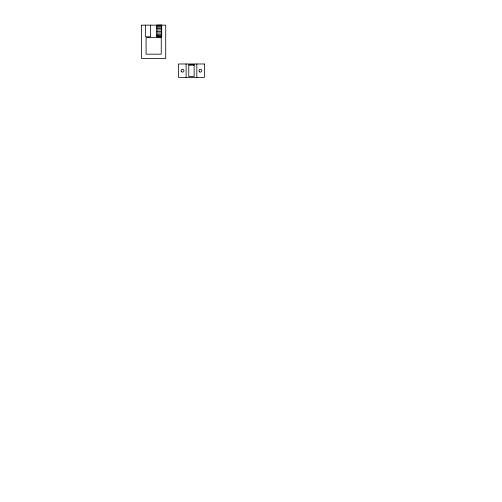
<?xml version="1.0" encoding="UTF-8"?>
<svg xmlns="http://www.w3.org/2000/svg" width="502" height="502" viewBox="0 0 502 502"><rect width="100%" height="100%" fill="white"/><g stroke="black" fill="none" stroke-linecap="round" stroke-linejoin="round"><path stroke-width="0.75" d="M156.787 25.426L161.694 25.426M156.787 26.129L161.694 26.129M156.787 27.164L161.694 27.164M156.787 28.457L161.694 28.457M156.787 29.919L161.694 29.919M156.787 31.457L161.694 31.457M156.787 32.956L161.694 32.956M156.787 34.318L161.694 34.318M156.787 35.454L161.694 35.454M156.787 36.282L161.694 36.282M188.783 64.921L194.142 64.921M196.822 63.986L196.822 77.377M186.11 63.986L186.11 77.377M150.537 25.1L150.537 36.809L145.624 36.809L145.624 25.1M141.608 25.156L141.608 58.489L165.716 58.489L165.716 25.156L141.608 25.156M161.249 37.656L161.249 54.172L146.069 54.178L146.069 37.656L161.249 37.656M161.694 25.1L156.787 25.1L156.787 36.809L161.694 36.809L161.694 25.1M204.414 63.986L178.517 63.986L178.517 77.377L204.414 77.377L204.414 63.986M194.142 64.877L188.783 64.877L188.783 76.586L194.142 76.586L194.142 64.865M181.642 71.792A1.431 1.431 0 0 0 183.945 70.901A1.431 1.431 0 0 0 182.019 69.351A1.431 1.431 0 0 0 181.642 71.792M199.67 71.911A1.431 1.431 0 0 0 201.823 70.694A1.431 1.431 0 0 0 199.689 69.439A1.431 1.431 0 0 0 199.67 71.911"/></g></svg>
